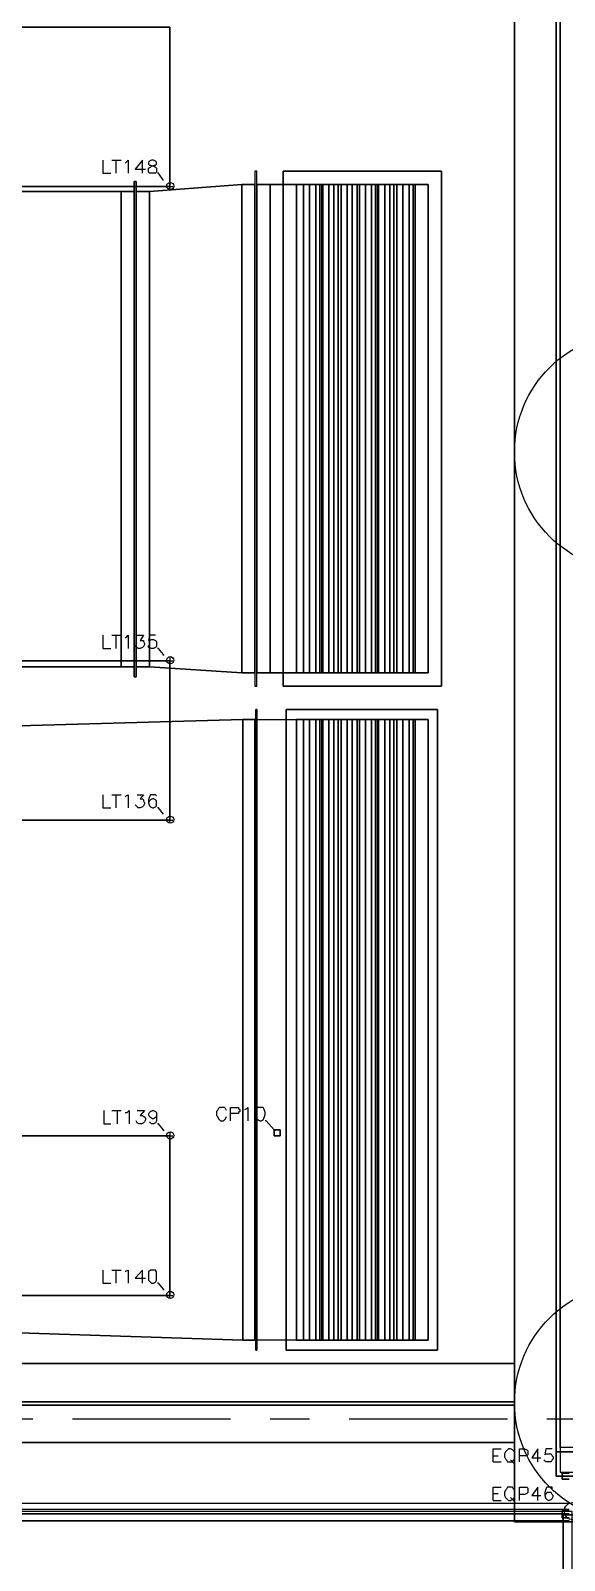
# Model space of a CAD drawing. Header units: metres. Extents: x 114 to 218, y 8 to 180.
# Drawn here: x 142.41 to 150.5, y 76.49 to 99.66 of the extents above; entities that cross this region are included whole.
import ezdxf

# ---------------------------------------------------------------- set-up
doc = ezdxf.new("R2010")
doc.units = ezdxf.units.M
doc.header["$MEASUREMENT"] = 0
for name, color, linetype in [('_Route', 7, 'Continuous'), ('A-2D-I-WALL', 7, 'Continuous'), ('A-3D-I-WALL', 7, 'Continuous'), ('A-TFP-CONTROL', 7, 'Continuous'), ('A_GRID', 7, 'Continuous'), ('E-LIGHT', 7, 'Continuous'), ('E-LIGHT-CLRANCE', 7, 'Continuous'), ('E-TFP-EQUIP', 7, 'Continuous'), ('E-TFP-LIGHT', 7, 'Continuous'), ('M-RA2S-Conn', 7, 'Continuous'), ('M-RA2S-Rect', 7, 'Continuous'), ('M-RA2S-Slev', 7, 'Continuous'), ('M-RA2S-TV', 7, 'Continuous'), ('M-SA4S-Conn', 7, 'Continuous'), ('M-SA4S-Rect', 7, 'Continuous'), ('M-SA4S-Slev', 7, 'Continuous'), ('M-SA4S-TV', 7, 'Continuous'), ('PL-DHWR-Pipe', 7, 'Continuous'), ('PL-DHWR-Pipe_Fitting-Insulation', 7, 'Continuous'), ('S-3D-BEAM', 7, 'Continuous'), ('S-3D-FTNG', 7, 'Continuous'), ('S-3D-PILR', 7, 'Continuous')]:
    doc.layers.add(name, color=color, linetype=linetype)

msp = doc.modelspace()

# ---------------------------------------------------------------- linework, layer by layer
at = {"layer": '_Route', "color": 4, "true_color": 0x00ffff}
msp.add_lwpolyline([(193.461, 85.456), (193.461, 85.071), (169.312, 85.071), (169.312, 65.721), (150.623, 65.721), (150.623, 77.227), (141.179, 77.227), (140.84, 77.227), (130.581, 77.227), (130.242, 77.227), (126.489, 77.227)], dxfattribs=at)
msp.add_lwpolyline([(193.461, 85.456), (193.461, 85.071), (169.312, 85.071), (169.312, 65.721), (150.623, 65.721), (150.623, 77.227), (141.179, 77.227), (140.84, 77.227), (130.581, 77.227), (130.242, 77.227), (126.489, 77.227)], dxfattribs=at)
at = {"layer": 'A-2D-I-WALL', "color": 9, "true_color": 0xbababa}
for points in [[(150.438, 108.159), (150.438, 77.826)], [(150.377, 107.436), (150.377, 77.765)], [(150.377, 77.765), (153.945, 77.765)], [(150.438, 77.826), (154.068, 77.826)]]:
    msp.add_lwpolyline(points, dxfattribs=at)
at = {"layer": 'A-3D-I-WALL', "color": 42, "true_color": 0xdda500}
for points in [[(150.731, 108.282), (150.377, 108.282), (150.377, 107.436), (150.377, 78.134), (150.731, 78.134), (150.684, 78.134), (150.438, 78.134), (150.377, 78.134), (150.377, 107.436), (150.377, 108.282), (150.731, 108.282)], [(150.377, 107.498), (150.377, 107.436), (150.377, 78.134), (150.438, 78.134), (150.684, 78.134), (150.684, 78.196), (150.438, 78.196), (150.438, 107.498), (150.377, 107.498)], [(150.377, 78.134), (150.377, 77.765)], [(150.377, 77.765), (150.377, 78.134)], [(153.945, 78.134), (150.731, 78.134), (150.377, 78.134), (153.945, 78.134)], [(150.377, 78.134), (150.377, 78.134)], [(150.377, 78.134), (150.377, 78.134)], [(150.377, 78.134), (150.377, 78.134)], [(150.684, 78.196), (150.438, 78.196)], [(150.438, 78.196), (150.438, 78.196)], [(150.438, 78.134), (150.438, 78.134)], [(150.438, 78.134), (150.438, 78.134)], [(153.945, 77.765), (150.377, 77.765), (153.945, 77.765)], [(150.377, 77.765), (150.377, 77.765)]]:
    msp.add_lwpolyline(points, dxfattribs=at)
at = {"layer": 'A-TFP-CONTROL', "color": 1, "true_color": 0xff0000}
for points in [[(145.378, 83.302), (145.362, 83.333), (145.347, 83.348), (145.332, 83.348), (145.285, 83.348), (145.27, 83.348), (145.255, 83.333), (145.239, 83.302), (145.224, 83.287), (145.224, 83.225), (145.239, 83.21), (145.255, 83.179), (145.27, 83.164), (145.285, 83.148), (145.332, 83.148), (145.347, 83.164), (145.362, 83.179), (145.378, 83.21)], [(145.439, 83.148), (145.439, 83.348), (145.532, 83.348), (145.562, 83.348), (145.562, 83.333), (145.578, 83.318), (145.578, 83.287), (145.562, 83.272), (145.562, 83.256), (145.532, 83.256), (145.439, 83.256)], [(145.655, 83.318), (145.685, 83.333), (145.701, 83.348), (145.701, 83.148)], [(145.885, 83.348), (145.855, 83.348), (145.824, 83.318), (145.824, 83.272), (145.824, 83.241), (145.824, 83.195), (145.855, 83.164), (145.885, 83.148), (145.901, 83.148), (145.932, 83.164), (145.947, 83.195), (145.962, 83.241), (145.962, 83.272), (145.947, 83.318), (145.932, 83.348), (145.901, 83.348), (145.885, 83.348)], [(146.101, 83.01), (145.978, 83.148), (145.962, 83.148)], [(146.193, 83.01), (146.101, 83.01), (146.101, 82.918), (146.101, 83.01), (146.193, 83.01)], [(146.101, 83.01), (146.101, 83.01)], [(146.101, 83.01), (146.101, 83.01)], [(146.101, 83.01), (146.116, 82.995), (146.116, 82.995), (146.101, 83.01), (146.101, 83.01)], [(146.193, 82.918), (146.193, 83.01), (146.193, 82.918)], [(146.193, 83.01), (146.193, 83.01)], [(146.193, 83.01), (146.193, 83.01)], [(146.193, 82.918), (146.101, 82.918), (146.193, 82.918)], [(146.101, 82.918), (146.101, 82.918)], [(146.101, 82.918), (146.101, 82.918)], [(146.193, 82.918), (146.193, 82.918)]]:
    msp.add_lwpolyline(points, dxfattribs=at)
at = {"layer": 'A_GRID', "color": 1, "true_color": 0xff0000}
for points in [[(142.44, 78.626), (141.84, 78.626)], [(145.439, 78.626), (143.04, 78.626)], [(146.639, 78.626), (146.039, 78.626)], [(149.639, 78.626), (147.239, 78.626)], [(150.838, 78.626), (150.238, 78.626)]]:
    msp.add_lwpolyline(points, dxfattribs=at)
at = {"layer": 'E-LIGHT', "color": 5, "true_color": 0x0000ff}
for points in [[(139.717, 97.3), (139.717, 99.715), (144.516, 99.715), (144.516, 97.3), (144.516, 99.715), (139.717, 99.715), (139.717, 97.3)], [(144.516, 97.3), (139.717, 97.3), (144.516, 97.3)], [(144.516, 97.3), (144.516, 97.3)], [(144.516, 97.3), (144.516, 97.3)], [(139.717, 87.701), (139.717, 90.116), (144.516, 90.116), (144.516, 87.701), (144.516, 90.116), (139.717, 90.116), (139.717, 87.701)], [(144.516, 90.116), (144.516, 90.116)], [(144.516, 90.116), (144.516, 90.116)], [(144.516, 87.701), (139.717, 87.701), (144.516, 87.701)], [(144.516, 87.701), (144.516, 87.701)], [(144.516, 87.701), (144.516, 87.701)], [(139.717, 80.503), (139.717, 82.918), (144.516, 82.918), (144.516, 80.503), (144.516, 82.918), (139.717, 82.918), (139.717, 80.503)], [(144.516, 82.918), (144.516, 82.918)], [(144.516, 82.918), (144.516, 82.918)], [(144.516, 80.503), (139.717, 80.503), (144.516, 80.503)], [(144.516, 80.503), (144.516, 80.503)], [(144.516, 80.503), (144.516, 80.503)]]:
    msp.add_lwpolyline(points, dxfattribs=at)
at = {"layer": 'E-LIGHT-CLRANCE', "color": 150, "true_color": 0x007fff}
for points in [[(139.717, 97.3), (139.717, 99.715), (144.516, 99.715), (144.516, 97.3), (144.516, 99.715), (139.717, 99.715), (139.717, 97.3)], [(144.516, 97.3), (139.717, 97.3), (144.516, 97.3)], [(144.516, 97.3), (144.516, 97.3)], [(144.516, 97.3), (144.516, 97.3)], [(139.717, 87.701), (139.717, 90.116), (144.516, 90.116), (144.516, 87.701), (144.516, 90.116), (139.717, 90.116), (139.717, 87.701)], [(144.516, 90.116), (144.516, 90.116)], [(144.516, 90.116), (144.516, 90.116)], [(144.516, 87.701), (139.717, 87.701), (144.516, 87.701)], [(144.516, 87.701), (144.516, 87.701)], [(144.516, 87.701), (144.516, 87.701)], [(139.717, 80.503), (139.717, 82.918), (144.516, 82.918), (144.516, 80.503), (144.516, 82.918), (139.717, 82.918), (139.717, 80.503)], [(144.516, 82.918), (144.516, 82.918)], [(144.516, 82.918), (144.516, 82.918)], [(144.516, 80.503), (139.717, 80.503), (144.516, 80.503)], [(144.516, 80.503), (144.516, 80.503)], [(144.516, 80.503), (144.516, 80.503)]]:
    msp.add_lwpolyline(points, dxfattribs=at)
at = {"layer": 'E-TFP-EQUIP', "color": 6, "true_color": 0xff00ff}
for points in [[(149.423, 77.98), (149.423, 78.18), (149.546, 78.18)], [(149.654, 78.18), (149.639, 78.165), (149.623, 78.149), (149.608, 78.134), (149.592, 78.103), (149.592, 78.057), (149.608, 78.026), (149.623, 78.011), (149.639, 77.98), (149.654, 77.98), (149.685, 77.98), (149.715, 77.98), (149.731, 78.011), (149.746, 78.026), (149.746, 78.057), (149.746, 78.103), (149.746, 78.134), (149.731, 78.149), (149.715, 78.165), (149.685, 78.18), (149.654, 78.18)], [(149.823, 77.98), (149.823, 78.18), (149.9, 78.18), (149.931, 78.165), (149.946, 78.149), (149.946, 78.134), (149.946, 78.103), (149.946, 78.088), (149.931, 78.072), (149.9, 78.072), (149.823, 78.072)], [(150.1, 77.98), (150.1, 78.18), (150.008, 78.042), (150.146, 78.042)], [(150.315, 78.18), (150.223, 78.18), (150.208, 78.088), (150.223, 78.103), (150.238, 78.103), (150.269, 78.103), (150.3, 78.103), (150.315, 78.072), (150.331, 78.057), (150.331, 78.026), (150.315, 78.011), (150.3, 77.98), (150.269, 77.98), (150.238, 77.98), (150.223, 77.98), (150.208, 77.996), (150.192, 78.011)], [(149.423, 78.072), (149.5, 78.072)], [(149.423, 77.98), (149.546, 77.98)], [(149.685, 78.011), (149.746, 77.949)], [(150.577, 77.811), (150.469, 77.811), (150.469, 77.719), (150.469, 77.811), (150.577, 77.811)], [(150.469, 77.811), (150.469, 77.811)], [(150.469, 77.811), (150.469, 77.811)], [(150.577, 77.719), (150.469, 77.719), (150.577, 77.719)], [(150.469, 77.719), (150.469, 77.719)], [(150.469, 77.719), (150.469, 77.719)], [(149.423, 77.396), (149.423, 77.596), (149.546, 77.596)], [(149.423, 77.503), (149.5, 77.503)], [(149.654, 77.596), (149.639, 77.596), (149.623, 77.565), (149.608, 77.55), (149.592, 77.519), (149.592, 77.473), (149.608, 77.442), (149.623, 77.426), (149.639, 77.411), (149.654, 77.396), (149.685, 77.396), (149.715, 77.411), (149.731, 77.426), (149.746, 77.442), (149.746, 77.473), (149.746, 77.519), (149.746, 77.55), (149.731, 77.565), (149.715, 77.596), (149.685, 77.596), (149.654, 77.596)], [(149.685, 77.442), (149.746, 77.38)], [(149.823, 77.396), (149.823, 77.596), (149.9, 77.596), (149.931, 77.596), (149.946, 77.58), (149.946, 77.565), (149.946, 77.534), (149.946, 77.519), (149.931, 77.503), (149.9, 77.488), (149.823, 77.488)], [(150.1, 77.396), (150.1, 77.596), (150.008, 77.473), (150.146, 77.473)], [(150.315, 77.565), (150.315, 77.596), (150.285, 77.596), (150.269, 77.596), (150.238, 77.596), (150.223, 77.565), (150.208, 77.519), (150.208, 77.473), (150.223, 77.426), (150.238, 77.411), (150.269, 77.396), (150.3, 77.411), (150.315, 77.426), (150.331, 77.457), (150.331, 77.473), (150.315, 77.488), (150.3, 77.519), (150.269, 77.519), (150.238, 77.519), (150.223, 77.488), (150.208, 77.473)], [(149.423, 77.396), (149.546, 77.396)], [(150.577, 77.242), (150.469, 77.242), (150.469, 77.134), (150.469, 77.242), (150.577, 77.242)], [(150.469, 77.242), (150.469, 77.242)], [(150.469, 77.242), (150.469, 77.242)], [(150.577, 77.134), (150.469, 77.134), (150.577, 77.134)], [(150.469, 77.134), (150.469, 77.134)], [(150.469, 77.134), (150.469, 77.134)]]:
    msp.add_lwpolyline(points, dxfattribs=at)
at = {"layer": 'E-TFP-LIGHT', "color": 5, "true_color": 0x0000ff}
for points in [[(143.501, 97.7), (143.501, 97.5), (143.624, 97.5)], [(143.64, 97.7), (143.778, 97.7)], [(143.701, 97.7), (143.701, 97.5)], [(143.84, 97.653), (143.855, 97.669), (143.886, 97.7), (143.886, 97.5)], [(144.101, 97.5), (144.101, 97.7), (143.993, 97.561), (144.147, 97.561)], [(144.24, 97.7), (144.209, 97.684), (144.193, 97.669), (144.193, 97.638), (144.209, 97.623), (144.224, 97.623), (144.27, 97.607), (144.301, 97.592), (144.316, 97.577), (144.316, 97.561), (144.316, 97.53), (144.316, 97.515), (144.301, 97.5), (144.27, 97.5), (144.24, 97.5), (144.209, 97.5), (144.193, 97.515), (144.193, 97.53), (144.193, 97.561), (144.193, 97.577), (144.224, 97.592), (144.24, 97.607), (144.286, 97.623), (144.301, 97.623), (144.316, 97.638), (144.316, 97.669), (144.301, 97.684), (144.27, 97.7), (144.24, 97.7)], [(144.424, 97.392), (144.347, 97.5), (144.332, 97.5)], [(144.424, 97.392), (144.424, 97.392), (144.424, 97.392), (144.424, 97.392)], [(144.516, 97.346), (144.516, 97.3), (144.563, 97.3)], [(144.516, 97.254), (144.516, 97.3), (144.47, 97.3)], [(144.516, 97.3), (144.516, 97.3)], [(144.516, 97.3), (144.516, 97.3)], [(144.563, 97.3), (144.563, 97.3)], [(143.501, 90.501), (143.501, 90.301), (143.624, 90.301)], [(143.64, 90.501), (143.778, 90.501)], [(143.701, 90.501), (143.701, 90.301)], [(143.84, 90.47), (143.855, 90.47), (143.886, 90.501), (143.886, 90.301)], [(144.024, 90.501), (144.116, 90.501), (144.07, 90.424), (144.101, 90.424), (144.116, 90.424), (144.116, 90.409), (144.132, 90.378), (144.132, 90.362), (144.116, 90.332), (144.101, 90.316), (144.07, 90.301), (144.04, 90.301), (144.024, 90.316), (144.009, 90.316), (143.993, 90.347)], [(144.301, 90.501), (144.209, 90.501), (144.193, 90.424), (144.209, 90.424), (144.24, 90.439), (144.27, 90.439), (144.301, 90.424), (144.316, 90.409), (144.316, 90.378), (144.316, 90.362), (144.316, 90.332), (144.301, 90.316), (144.27, 90.301), (144.24, 90.301), (144.209, 90.316), (144.193, 90.316), (144.193, 90.347)], [(144.424, 90.209), (144.347, 90.301), (144.332, 90.301)], [(144.424, 90.209), (144.424, 90.193), (144.424, 90.193), (144.424, 90.209), (144.424, 90.209)], [(144.516, 90.163), (144.516, 90.116), (144.563, 90.116)], [(144.516, 90.055), (144.516, 90.116), (144.47, 90.116)], [(144.516, 90.116), (144.516, 90.116)], [(144.516, 90.116), (144.516, 90.116)], [(144.563, 90.116), (144.563, 90.116)], [(143.501, 88.086), (143.501, 87.886), (143.624, 87.886)], [(143.64, 88.086), (143.778, 88.086)], [(143.701, 88.086), (143.701, 87.886)], [(143.84, 88.055), (143.855, 88.071), (143.886, 88.086), (143.886, 87.886)], [(144.024, 88.086), (144.116, 88.086), (144.07, 88.024), (144.101, 88.024), (144.116, 88.009), (144.116, 87.994), (144.132, 87.963), (144.132, 87.948), (144.116, 87.917), (144.101, 87.901), (144.07, 87.886), (144.04, 87.886), (144.024, 87.901), (144.009, 87.917), (143.993, 87.932)], [(144.316, 88.071), (144.301, 88.086), (144.27, 88.086), (144.255, 88.086), (144.224, 88.086), (144.209, 88.055), (144.193, 88.009), (144.193, 87.963), (144.209, 87.917), (144.224, 87.901), (144.255, 87.886), (144.27, 87.886), (144.301, 87.901), (144.316, 87.917), (144.316, 87.948), (144.316, 87.963), (144.316, 87.994), (144.301, 88.009), (144.27, 88.024), (144.255, 88.024), (144.224, 88.009), (144.209, 87.994), (144.193, 87.963)], [(144.424, 87.794), (144.347, 87.886), (144.332, 87.886)], [(144.424, 87.794), (144.424, 87.794), (144.424, 87.794), (144.424, 87.794)], [(144.516, 87.655), (144.516, 87.701), (144.47, 87.701)], [(144.516, 87.748), (144.516, 87.701), (144.563, 87.701)], [(144.516, 87.701), (144.516, 87.701)], [(144.516, 87.701), (144.516, 87.701)], [(144.563, 87.701), (144.563, 87.701)], [(143.517, 83.302), (143.517, 83.102), (143.624, 83.102)], [(143.64, 83.302), (143.778, 83.302)], [(143.717, 83.302), (143.717, 83.102)], [(143.84, 83.272), (143.87, 83.272), (143.901, 83.302), (143.901, 83.102)], [(144.024, 83.302), (144.132, 83.302), (144.07, 83.225), (144.101, 83.225), (144.116, 83.21), (144.132, 83.21), (144.147, 83.179), (144.147, 83.164), (144.132, 83.133), (144.116, 83.118), (144.086, 83.102), (144.055, 83.102), (144.024, 83.118), (144.009, 83.148)], [(144.316, 83.241), (144.316, 83.21), (144.301, 83.195), (144.27, 83.179), (144.255, 83.179), (144.224, 83.195), (144.209, 83.21), (144.193, 83.241), (144.209, 83.272), (144.224, 83.287), (144.255, 83.302), (144.27, 83.302), (144.301, 83.287), (144.316, 83.272), (144.316, 83.241), (144.316, 83.195), (144.316, 83.148), (144.301, 83.118), (144.27, 83.102), (144.24, 83.102), (144.224, 83.118), (144.209, 83.133)], [(144.424, 83.01), (144.347, 83.102), (144.332, 83.102)], [(144.424, 83.01), (144.424, 82.995), (144.424, 82.995), (144.424, 83.01), (144.424, 83.01)], [(144.516, 82.964), (144.516, 82.918), (144.563, 82.918)], [(144.516, 82.856), (144.516, 82.918), (144.47, 82.918)], [(144.516, 82.918), (144.516, 82.918)], [(144.516, 82.918), (144.516, 82.918)], [(144.563, 82.918), (144.563, 82.918)], [(143.501, 80.887), (143.501, 80.687), (143.624, 80.687)], [(143.64, 80.887), (143.778, 80.887)], [(143.701, 80.887), (143.701, 80.687)], [(143.84, 80.857), (143.855, 80.872), (143.886, 80.887), (143.886, 80.687)], [(144.101, 80.687), (144.101, 80.887), (143.993, 80.764), (144.147, 80.764)], [(144.24, 80.887), (144.224, 80.887), (144.193, 80.857), (144.193, 80.81), (144.193, 80.78), (144.193, 80.734), (144.224, 80.703), (144.24, 80.687), (144.27, 80.687), (144.301, 80.703), (144.316, 80.734), (144.316, 80.78), (144.316, 80.81), (144.316, 80.857), (144.301, 80.887), (144.27, 80.887), (144.24, 80.887)], [(144.424, 80.595), (144.347, 80.687), (144.332, 80.687)], [(144.424, 80.595), (144.424, 80.58), (144.424, 80.58), (144.424, 80.595), (144.424, 80.595)], [(144.516, 80.457), (144.516, 80.503), (144.47, 80.503)], [(144.516, 80.549), (144.516, 80.503), (144.563, 80.503)], [(144.516, 80.503), (144.516, 80.503)], [(144.516, 80.503), (144.516, 80.503)], [(144.563, 80.503), (144.563, 80.503)]]:
    msp.add_lwpolyline(points, dxfattribs=at)
for centre in [(144.524, 97.307), (144.524, 90.124), (144.524, 87.709), (144.524, 82.925), (144.524, 80.51)]:
    msp.add_circle(centre, 0.0538, dxfattribs=at)
at = {"layer": 'M-RA2S-Conn', "color": 6, "true_color": 0xff00ff}
for points in [[(145.808, 89.224), (145.824, 89.224), (145.808, 89.224), (145.808, 79.826), (145.824, 79.826), (145.808, 79.826), (145.808, 89.224)], [(145.808, 89.224), (145.808, 89.224)], [(145.824, 89.378), (145.839, 89.378), (145.824, 89.378)], [(145.824, 79.672), (145.824, 89.378), (145.824, 79.672)], [(145.824, 89.378), (145.824, 89.378)], [(145.824, 89.378), (145.824, 89.378)], [(145.824, 79.826), (145.824, 89.224), (145.824, 79.826)], [(145.824, 89.224), (145.824, 89.224)], [(145.839, 79.672), (145.839, 89.378), (145.839, 79.672)], [(145.839, 89.378), (145.839, 89.378)], [(145.839, 89.378), (145.839, 89.378)], [(145.839, 79.826), (145.839, 89.224), (145.839, 79.826)], [(145.839, 89.224), (145.839, 79.826), (145.839, 89.224)], [(145.839, 89.224), (145.839, 89.224)], [(145.839, 89.224), (145.839, 89.224)], [(145.839, 89.224), (145.839, 89.224)], [(146.285, 89.378), (146.285, 89.378)], [(148.577, 89.378), (146.285, 89.378), (146.285, 79.672), (148.577, 79.672), (148.577, 89.378)], [(148.577, 89.378), (148.577, 79.672), (146.285, 79.672), (146.285, 89.378), (148.577, 89.378)], [(146.285, 89.378), (146.285, 89.378)], [(148.439, 89.224), (146.439, 89.224), (146.439, 79.826), (148.439, 79.826), (148.439, 89.224)], [(146.439, 79.826), (146.439, 89.224), (148.439, 89.224), (148.439, 79.826), (146.439, 79.826)], [(146.439, 89.224), (148.439, 89.224), (148.439, 79.826), (146.439, 79.826), (146.439, 89.224)], [(148.439, 79.826), (148.439, 89.224), (146.439, 89.224), (146.439, 79.826), (148.439, 79.826)], [(146.439, 89.224), (146.439, 89.224)], [(146.439, 89.224), (146.439, 89.224)], [(146.439, 89.224), (146.439, 89.224)], [(146.439, 89.224), (146.439, 89.224)], [(148.439, 89.224), (148.439, 89.224)], [(148.439, 89.224), (148.439, 89.224)], [(148.439, 89.224), (148.439, 89.224)], [(148.577, 89.378), (148.577, 89.378)], [(148.577, 89.378), (148.577, 89.378)], [(145.808, 79.826), (145.808, 79.826)], [(145.808, 79.826), (145.808, 79.826)], [(145.824, 79.826), (145.824, 79.826)], [(145.839, 79.826), (145.839, 79.826)], [(145.839, 79.826), (145.839, 79.826)], [(146.439, 79.826), (146.439, 79.826)], [(146.439, 79.826), (146.439, 79.826)], [(146.439, 79.826), (146.439, 79.826)], [(146.439, 79.826), (146.439, 79.826)], [(148.439, 79.826), (148.439, 79.826)], [(148.439, 79.826), (148.439, 79.826)], [(148.439, 79.826), (148.439, 79.826)], [(148.439, 79.826), (148.439, 79.826)], [(145.824, 79.672), (145.839, 79.672)], [(145.839, 79.672), (145.824, 79.672)], [(145.824, 79.672), (145.824, 79.672)], [(145.824, 79.672), (145.824, 79.672)], [(145.839, 79.672), (145.839, 79.672)], [(146.285, 79.672), (146.285, 79.672)], [(146.285, 79.672), (146.285, 79.672)], [(148.577, 79.672), (148.577, 79.672)], [(148.577, 79.672), (148.577, 79.672)]]:
    msp.add_lwpolyline(points, dxfattribs=at)
at = {"layer": 'M-RA2S-Rect', "color": 6, "true_color": 0xff00ff}
for points in [[(142.225, 89.132), (142.225, 79.934), (142.025, 79.934), (142.225, 79.934), (142.225, 89.132), (145.624, 89.224), (142.225, 89.132)], [(145.824, 89.224), (145.824, 79.826), (145.824, 89.224), (145.624, 89.224), (145.824, 89.224)], [(145.624, 89.224), (145.624, 89.224), (145.624, 79.826), (145.824, 79.826), (145.624, 79.826), (145.624, 89.224)], [(145.624, 89.224), (145.624, 89.224)], [(145.824, 89.224), (145.824, 89.224)], [(145.824, 89.224), (145.824, 89.224)], [(145.839, 89.224), (146.439, 89.224), (146.439, 79.826), (145.839, 79.826), (145.839, 89.224)], [(148.439, 89.224), (148.439, 79.826), (145.839, 79.826), (145.839, 89.224), (148.439, 89.224)], [(145.839, 89.224), (145.839, 89.224)], [(146.439, 89.224), (146.439, 89.224)], [(146.439, 79.826), (148.439, 79.826), (148.439, 89.224), (146.439, 89.224), (146.439, 79.826)], [(146.439, 89.224), (146.439, 89.224)], [(148.439, 89.224), (148.439, 89.224)], [(148.439, 89.224), (148.439, 89.224)], [(142.225, 79.934), (145.624, 79.826), (142.225, 79.934)], [(145.624, 79.826), (145.624, 79.826)], [(145.824, 79.826), (145.824, 79.826)], [(145.839, 79.826), (145.839, 79.826)], [(148.439, 79.826), (148.439, 79.826)]]:
    msp.add_lwpolyline(points, dxfattribs=at)
at = {"layer": 'M-RA2S-Slev', "color": 6, "true_color": 0xff00ff}
for points in [[(146.439, 89.224), (148.439, 89.224), (146.439, 89.224), (146.439, 79.826), (146.439, 89.224)], [(146.439, 89.224), (146.439, 89.224)], [(146.439, 89.224), (146.439, 89.224)], [(148.439, 79.826), (148.439, 89.224), (148.439, 79.826)], [(148.439, 89.224), (148.439, 89.224)], [(148.439, 89.224), (148.439, 89.224)], [(146.439, 79.826), (148.439, 79.826), (146.439, 79.826)], [(146.439, 79.826), (146.439, 79.826)], [(148.439, 79.826), (148.439, 79.826)], [(148.439, 79.826), (148.439, 79.826)]]:
    msp.add_lwpolyline(points, dxfattribs=at)
at = {"layer": 'M-RA2S-TV', "color": 6, "true_color": 0xff00ff}
for points in [[(146.639, 89.224), (146.547, 89.224), (146.639, 89.224), (146.731, 89.224), (146.793, 89.224), (146.824, 89.224), (146.793, 89.224), (146.731, 89.224), (146.639, 89.224)], [(146.547, 79.826), (146.547, 89.224)], [(146.547, 89.224), (146.547, 79.826)], [(146.547, 89.224), (146.547, 89.224)], [(146.639, 89.224), (146.639, 79.826)], [(146.639, 79.826), (146.639, 89.224)], [(146.639, 89.224), (146.639, 89.224)], [(146.639, 89.224), (146.639, 89.224)], [(146.731, 79.826), (146.731, 89.224), (146.731, 79.826)], [(146.731, 89.224), (146.731, 89.224)], [(146.731, 89.224), (146.731, 89.224)], [(146.793, 79.826), (146.793, 89.224)], [(146.793, 89.224), (146.793, 79.826)], [(146.793, 89.224), (146.793, 89.224)], [(146.793, 89.224), (146.793, 89.224)], [(146.824, 79.826), (146.824, 89.224)], [(146.931, 89.224), (146.824, 89.224), (146.839, 89.224), (146.931, 89.224), (147.008, 89.224), (147.07, 89.224), (147.116, 89.224), (147.07, 89.224), (147.008, 89.224), (146.931, 89.224)], [(146.824, 89.224), (146.824, 79.826)], [(146.824, 79.826), (146.824, 89.224)], [(146.824, 89.224), (146.824, 89.224)], [(146.824, 89.224), (146.824, 89.224)], [(146.839, 89.224), (146.839, 79.826)], [(146.839, 89.224), (146.839, 89.224)], [(146.931, 79.826), (146.931, 89.224)], [(146.931, 89.224), (146.931, 79.826)], [(146.931, 89.224), (146.931, 89.224)], [(146.931, 89.224), (146.931, 89.224)], [(147.008, 89.224), (147.008, 79.826), (147.008, 89.224)], [(147.008, 89.224), (147.008, 89.224)], [(147.008, 89.224), (147.008, 89.224)], [(147.07, 89.224), (147.07, 79.826)], [(147.07, 79.826), (147.07, 89.224)], [(147.07, 89.224), (147.07, 89.224)], [(147.07, 89.224), (147.07, 89.224)], [(147.208, 89.224), (147.116, 89.224), (147.208, 89.224), (147.285, 89.224), (147.362, 89.224), (147.393, 89.224), (147.362, 89.224), (147.285, 89.224), (147.208, 89.224)], [(147.116, 79.826), (147.116, 89.224)], [(147.116, 89.224), (147.116, 79.826)], [(147.116, 79.826), (147.116, 89.224)], [(147.116, 89.224), (147.116, 79.826)], [(147.116, 89.224), (147.116, 89.224)], [(147.116, 89.224), (147.116, 89.224)], [(147.208, 89.224), (147.208, 79.826)], [(147.208, 79.826), (147.208, 89.224)], [(147.208, 89.224), (147.208, 89.224)], [(147.208, 89.224), (147.208, 89.224)], [(147.285, 79.826), (147.285, 89.224), (147.285, 79.826)], [(147.285, 89.224), (147.285, 89.224)], [(147.285, 89.224), (147.285, 89.224)], [(147.362, 79.826), (147.362, 89.224)], [(147.362, 89.224), (147.362, 79.826)], [(147.362, 89.224), (147.362, 89.224)], [(147.362, 89.224), (147.362, 89.224)], [(147.393, 89.224), (147.393, 79.826)], [(147.393, 79.826), (147.393, 89.224)], [(147.485, 89.224), (147.393, 89.224), (147.485, 89.224), (147.577, 89.224), (147.639, 89.224), (147.67, 89.224), (147.685, 89.224), (147.639, 89.224), (147.577, 89.224), (147.485, 89.224)], [(147.393, 89.224), (147.393, 79.826)], [(147.393, 79.826), (147.393, 89.224)], [(147.393, 89.224), (147.393, 89.224)], [(147.393, 89.224), (147.393, 89.224)], [(147.485, 79.826), (147.485, 89.224)], [(147.485, 89.224), (147.485, 79.826)], [(147.485, 89.224), (147.485, 89.224)], [(147.485, 89.224), (147.485, 89.224)], [(147.577, 89.224), (147.577, 79.826), (147.577, 89.224)], [(147.577, 89.224), (147.577, 89.224)], [(147.577, 89.224), (147.577, 89.224)], [(147.639, 89.224), (147.639, 79.826)], [(147.639, 79.826), (147.639, 89.224)], [(147.639, 89.224), (147.639, 89.224)], [(147.639, 89.224), (147.639, 89.224)], [(147.67, 79.826), (147.67, 89.224)], [(147.67, 89.224), (147.67, 89.224)], [(147.685, 89.224), (147.685, 79.826)], [(147.685, 79.826), (147.685, 89.224)], [(147.777, 89.224), (147.685, 89.224), (147.777, 89.224), (147.854, 89.224), (147.916, 89.224), (147.962, 89.224), (147.916, 89.224), (147.854, 89.224), (147.777, 89.224)], [(147.685, 89.224), (147.685, 79.826)], [(147.685, 89.224), (147.685, 89.224)], [(147.685, 89.224), (147.685, 89.224)], [(147.777, 79.826), (147.777, 89.224)], [(147.777, 89.224), (147.777, 79.826)], [(147.777, 89.224), (147.777, 89.224)], [(147.777, 89.224), (147.777, 89.224)], [(147.854, 89.224), (147.854, 79.826), (147.854, 89.224)], [(147.854, 89.224), (147.854, 89.224)], [(147.854, 89.224), (147.854, 89.224)], [(147.916, 89.224), (147.916, 79.826)], [(147.916, 79.826), (147.916, 89.224)], [(147.916, 89.224), (147.916, 89.224)], [(147.916, 89.224), (147.916, 89.224)], [(147.962, 79.826), (147.962, 89.224)], [(147.962, 89.224), (147.962, 79.826)], [(148.054, 89.224), (147.962, 89.224), (148.054, 89.224), (148.146, 89.224), (148.208, 89.224), (148.239, 89.224), (148.208, 89.224), (148.146, 89.224), (148.054, 89.224)], [(147.962, 79.826), (147.962, 89.224)], [(147.962, 89.224), (147.962, 79.826)], [(147.962, 89.224), (147.962, 89.224)], [(147.962, 89.224), (147.962, 89.224)], [(148.054, 89.224), (148.054, 79.826)], [(148.054, 79.826), (148.054, 89.224)], [(148.054, 89.224), (148.054, 89.224)], [(148.054, 89.224), (148.054, 89.224)], [(148.146, 79.826), (148.146, 89.224), (148.146, 79.826)], [(148.146, 89.224), (148.146, 89.224)], [(148.146, 89.224), (148.146, 89.224)], [(148.208, 79.826), (148.208, 89.224)], [(148.208, 89.224), (148.208, 79.826)], [(148.208, 89.224), (148.208, 89.224)], [(148.208, 89.224), (148.208, 89.224)], [(148.239, 89.224), (148.239, 79.826)], [(148.239, 79.826), (148.239, 89.224)], [(148.239, 89.224), (148.239, 89.224)], [(146.639, 79.826), (146.547, 79.826), (146.639, 79.826), (146.731, 79.826), (146.793, 79.826), (146.824, 79.826), (146.793, 79.826), (146.731, 79.826), (146.639, 79.826)], [(146.547, 79.826), (146.547, 79.826)], [(146.639, 79.826), (146.639, 79.826)], [(146.639, 79.826), (146.639, 79.826)], [(146.731, 79.826), (146.731, 79.826)], [(146.731, 79.826), (146.731, 79.826)], [(146.793, 79.826), (146.793, 79.826)], [(146.793, 79.826), (146.793, 79.826)], [(146.931, 79.826), (146.839, 79.826), (146.824, 79.826), (146.931, 79.826), (147.008, 79.826), (147.07, 79.826), (147.116, 79.826), (147.07, 79.826), (147.008, 79.826), (146.931, 79.826)], [(146.824, 79.826), (146.824, 79.826)], [(146.824, 79.826), (146.824, 79.826)], [(146.839, 79.826), (146.839, 79.826)], [(146.931, 79.826), (146.931, 79.826)], [(146.931, 79.826), (146.931, 79.826)], [(147.008, 79.826), (147.008, 79.826)], [(147.008, 79.826), (147.008, 79.826)], [(147.07, 79.826), (147.07, 79.826)], [(147.07, 79.826), (147.07, 79.826)], [(147.208, 79.826), (147.116, 79.826), (147.208, 79.826), (147.285, 79.826), (147.362, 79.826), (147.393, 79.826), (147.362, 79.826), (147.285, 79.826), (147.208, 79.826)], [(147.116, 79.826), (147.116, 79.826)], [(147.116, 79.826), (147.116, 79.826)], [(147.208, 79.826), (147.208, 79.826)], [(147.208, 79.826), (147.208, 79.826)], [(147.285, 79.826), (147.285, 79.826)], [(147.285, 79.826), (147.285, 79.826)], [(147.362, 79.826), (147.362, 79.826)], [(147.362, 79.826), (147.362, 79.826)], [(147.485, 79.826), (147.393, 79.826), (147.485, 79.826), (147.577, 79.826), (147.639, 79.826), (147.685, 79.826), (147.67, 79.826), (147.639, 79.826), (147.577, 79.826), (147.485, 79.826)], [(147.393, 79.826), (147.393, 79.826)], [(147.393, 79.826), (147.393, 79.826)], [(147.485, 79.826), (147.485, 79.826)], [(147.485, 79.826), (147.485, 79.826)], [(147.577, 79.826), (147.577, 79.826)], [(147.577, 79.826), (147.577, 79.826)], [(147.639, 79.826), (147.639, 79.826)], [(147.639, 79.826), (147.639, 79.826)], [(147.67, 79.826), (147.67, 79.826)], [(147.777, 79.826), (147.685, 79.826), (147.777, 79.826), (147.854, 79.826), (147.916, 79.826), (147.962, 79.826), (147.916, 79.826), (147.854, 79.826), (147.777, 79.826)], [(147.685, 79.826), (147.685, 79.826)], [(147.685, 79.826), (147.685, 79.826)], [(147.777, 79.826), (147.777, 79.826)], [(147.777, 79.826), (147.777, 79.826)], [(147.854, 79.826), (147.854, 79.826)], [(147.854, 79.826), (147.854, 79.826)], [(147.916, 79.826), (147.916, 79.826)], [(147.916, 79.826), (147.916, 79.826)], [(148.054, 79.826), (147.962, 79.826), (148.054, 79.826), (148.146, 79.826), (148.208, 79.826), (148.239, 79.826), (148.208, 79.826), (148.146, 79.826), (148.054, 79.826)], [(147.962, 79.826), (147.962, 79.826)], [(147.962, 79.826), (147.962, 79.826)], [(148.054, 79.826), (148.054, 79.826)], [(148.054, 79.826), (148.054, 79.826)], [(148.146, 79.826), (148.146, 79.826)], [(148.146, 79.826), (148.146, 79.826)], [(148.208, 79.826), (148.208, 79.826)], [(148.208, 79.826), (148.208, 79.826)], [(148.239, 79.826), (148.239, 79.826)]]:
    msp.add_lwpolyline(points, dxfattribs=at)
at = {"layer": 'M-SA4S-Conn', "color": 140, "true_color": 0x00bfff}
for points in [[(144.009, 97.377), (143.978, 97.377), (144.009, 97.377)], [(143.978, 97.377), (143.978, 89.87), (143.978, 97.377)], [(143.978, 97.377), (143.978, 97.377)], [(143.978, 97.377), (143.978, 97.377)], [(144.009, 97.377), (144.009, 89.87), (144.009, 97.377)], [(144.009, 97.377), (144.009, 97.377)], [(144.009, 97.377), (144.009, 97.377)], [(145.609, 97.33), (145.609, 89.932), (145.609, 97.33)], [(145.808, 89.932), (145.609, 89.932), (145.808, 89.932), (145.808, 97.33), (145.609, 97.33), (145.808, 97.33), (145.808, 89.932)], [(145.609, 97.33), (145.609, 97.33)], [(145.839, 89.732), (145.808, 89.732), (145.839, 89.732), (145.839, 97.53), (145.808, 97.53), (145.808, 89.732)], [(145.839, 89.732), (145.839, 97.53), (145.808, 97.53), (145.808, 89.732)], [(145.808, 97.53), (145.808, 97.53)], [(145.808, 97.53), (145.808, 97.53)], [(145.808, 97.33), (145.808, 97.33)], [(145.839, 97.53), (145.839, 97.53)], [(145.839, 97.53), (145.839, 97.53)], [(145.839, 97.33), (146.039, 97.33), (145.839, 97.33), (145.839, 89.932), (146.039, 89.932), (145.839, 89.932), (145.839, 97.33)], [(145.839, 97.33), (145.839, 97.33)], [(146.039, 89.932), (146.039, 97.33), (146.039, 89.932)], [(146.039, 97.33), (146.039, 97.33)], [(148.639, 97.53), (146.239, 97.53), (148.639, 97.53)], [(146.239, 97.53), (146.239, 89.732), (146.239, 97.53)], [(148.639, 97.53), (148.639, 89.732), (146.239, 89.732)], [(146.239, 89.732), (148.639, 89.732), (148.639, 97.53)], [(146.239, 97.53), (146.239, 97.53)], [(146.439, 89.932), (148.439, 89.932), (148.439, 97.33), (146.439, 97.33), (146.439, 89.932)], [(146.439, 97.33), (148.439, 97.33), (148.439, 89.932), (146.439, 89.932), (146.439, 97.33)], [(146.439, 97.33), (146.439, 97.33)], [(146.439, 89.932), (148.439, 89.932), (148.439, 97.33), (146.439, 97.33), (146.439, 89.932)], [(148.439, 97.33), (148.439, 97.33), (146.439, 97.33), (146.439, 89.932), (148.439, 89.932), (148.439, 97.33)], [(146.439, 97.33), (146.439, 97.33)], [(146.439, 97.33), (146.439, 97.33)], [(146.439, 97.33), (146.439, 97.33)], [(148.439, 97.33), (148.439, 97.33)], [(148.439, 97.33), (148.439, 97.33)], [(148.439, 97.33), (148.439, 97.33)], [(148.439, 97.33), (148.439, 97.33)], [(148.639, 97.53), (148.639, 97.53)], [(148.639, 97.53), (148.639, 97.53)], [(143.778, 97.223), (143.778, 90.024), (143.778, 97.223)], [(143.978, 97.223), (143.778, 97.223)], [(143.978, 97.223), (143.778, 97.223)], [(143.778, 97.223), (143.778, 97.223)], [(143.978, 97.223), (143.978, 90.024), (143.978, 97.223)], [(143.978, 97.223), (143.978, 97.223)], [(144.009, 97.223), (144.209, 97.223), (144.009, 97.223)], [(144.209, 97.223), (144.209, 90.024), (144.009, 90.024)], [(144.009, 90.024), (144.009, 97.223), (144.009, 90.024)], [(144.009, 97.223), (144.009, 97.223)], [(144.209, 90.024), (144.209, 97.223)], [(144.209, 97.223), (144.209, 97.223)], [(143.978, 90.024), (143.778, 90.024), (143.978, 90.024)], [(143.778, 90.024), (143.778, 90.024)], [(143.978, 90.024), (143.978, 90.024)], [(144.209, 90.024), (144.009, 90.024)], [(144.009, 90.024), (144.009, 90.024)], [(144.209, 90.024), (144.209, 90.024)], [(145.609, 89.932), (145.609, 89.932)], [(145.808, 89.932), (145.808, 89.932)], [(145.839, 89.932), (145.839, 89.932)], [(146.039, 89.932), (146.039, 89.932)], [(146.439, 89.932), (146.439, 89.932)], [(146.439, 89.932), (146.439, 89.932)], [(146.439, 89.932), (146.439, 89.932)], [(146.439, 89.932), (146.439, 89.932)], [(146.439, 89.932), (146.439, 89.932)], [(148.439, 89.932), (148.439, 89.932)], [(148.439, 89.932), (148.439, 89.932)], [(148.439, 89.932), (148.439, 89.932)], [(148.439, 89.932), (148.439, 89.932)], [(148.439, 89.932), (148.439, 89.932)], [(144.009, 89.87), (143.978, 89.87), (144.009, 89.87)], [(143.978, 89.87), (143.978, 89.87)], [(144.009, 89.87), (144.009, 89.87)], [(145.808, 89.732), (145.808, 89.732)], [(145.839, 89.732), (145.839, 89.732)], [(146.239, 89.732), (146.239, 89.732)], [(148.639, 89.732), (148.639, 89.732)], [(148.639, 89.732), (148.639, 89.732)]]:
    msp.add_lwpolyline(points, dxfattribs=at)
at = {"layer": 'M-SA4S-Rect', "color": 140, "true_color": 0x00bfff}
for points in [[(145.609, 89.932), (145.609, 97.33), (145.808, 97.33), (145.609, 97.33), (145.609, 89.932), (144.209, 90.024), (145.609, 89.932)], [(145.609, 97.33), (144.209, 97.223), (145.609, 97.33)], [(145.609, 97.33), (145.609, 97.33)], [(145.808, 89.932), (145.808, 97.33), (145.808, 89.932)], [(145.808, 97.33), (145.808, 97.33)], [(146.439, 97.33), (148.439, 97.33), (145.839, 97.33), (146.439, 97.33)], [(145.839, 89.932), (148.439, 89.932), (146.439, 89.932), (146.439, 97.33), (146.439, 89.932), (145.839, 89.932), (145.839, 97.33)], [(145.839, 89.932), (145.839, 97.33)], [(145.839, 97.33), (145.839, 97.33)], [(146.439, 97.33), (146.439, 97.33)], [(148.439, 89.932), (148.439, 97.33), (148.439, 89.932)], [(148.439, 97.33), (148.439, 97.33)], [(143.978, 97.223), (143.978, 90.024), (143.978, 97.223), (140.086, 97.223), (143.978, 97.223)], [(143.978, 97.223), (143.978, 97.223)], [(143.978, 97.223), (143.978, 97.223)], [(144.209, 90.024), (144.009, 90.024), (144.009, 97.223), (144.009, 90.024), (144.209, 90.024), (144.209, 97.223), (144.009, 97.223), (144.209, 97.223), (144.209, 90.024)], [(144.009, 97.223), (144.009, 97.223)], [(144.209, 97.223), (144.209, 97.223)], [(140.086, 90.024), (143.978, 90.024), (140.086, 90.024)], [(143.978, 90.024), (143.978, 90.024)], [(144.009, 90.024), (144.009, 90.024)], [(144.009, 90.024), (144.009, 90.024)], [(144.209, 90.024), (144.209, 90.024)], [(145.808, 89.932), (145.609, 89.932), (145.808, 89.932)], [(145.609, 89.932), (145.609, 89.932)], [(145.808, 89.932), (145.808, 89.932)], [(145.808, 89.932), (145.808, 89.932)], [(145.839, 89.932), (145.839, 89.932)], [(146.439, 89.932), (146.439, 89.932)], [(148.439, 89.932), (148.439, 89.932)], [(148.439, 89.932), (148.439, 89.932)]]:
    msp.add_lwpolyline(points, dxfattribs=at)
at = {"layer": 'M-SA4S-Slev', "color": 140, "true_color": 0x00bfff}
for points in [[(148.439, 97.33), (146.439, 97.33), (148.439, 97.33), (148.439, 89.932), (146.439, 89.932), (148.439, 89.932), (148.439, 97.33)], [(146.439, 97.33), (146.439, 89.932), (146.439, 97.33)], [(146.439, 97.33), (146.439, 97.33)], [(148.439, 97.33), (148.439, 97.33)], [(148.439, 97.33), (148.439, 97.33)], [(148.439, 97.33), (148.439, 97.33)], [(146.439, 89.932), (146.439, 89.932)], [(146.439, 89.932), (146.439, 89.932)], [(148.439, 89.932), (148.439, 89.932)], [(148.439, 89.932), (148.439, 89.932)], [(148.439, 89.932), (148.439, 89.932)]]:
    msp.add_lwpolyline(points, dxfattribs=at)
at = {"layer": 'M-SA4S-TV', "color": 140, "true_color": 0x00bfff}
for points in [[(146.824, 97.33), (146.793, 97.33), (146.731, 97.33), (146.639, 97.33), (146.547, 97.33), (146.639, 97.33), (146.731, 97.33), (146.793, 97.33), (146.824, 97.33)], [(146.547, 89.932), (146.547, 97.33)], [(146.547, 97.33), (146.547, 89.932)], [(146.547, 97.33), (146.547, 97.33)], [(146.639, 97.33), (146.639, 89.932)], [(146.639, 89.932), (146.639, 97.33)], [(146.639, 97.33), (146.639, 97.33)], [(146.639, 97.33), (146.639, 97.33)], [(146.731, 97.33), (146.731, 89.932), (146.731, 97.33)], [(146.731, 97.33), (146.731, 97.33)], [(146.731, 97.33), (146.731, 97.33)], [(146.793, 89.932), (146.793, 97.33)], [(146.793, 97.33), (146.793, 89.932)], [(146.793, 97.33), (146.793, 97.33)], [(146.793, 97.33), (146.793, 97.33)], [(146.824, 89.932), (146.824, 97.33)], [(147.116, 97.33), (147.07, 97.33), (147.008, 97.33), (146.931, 97.33), (146.824, 97.33), (146.839, 97.33), (146.931, 97.33), (147.008, 97.33), (147.07, 97.33), (147.116, 97.33)], [(146.824, 97.33), (146.824, 89.932)], [(146.824, 89.932), (146.824, 97.33)], [(146.824, 97.33), (146.824, 97.33)], [(146.824, 97.33), (146.824, 97.33)], [(146.839, 97.33), (146.839, 89.932)], [(146.839, 97.33), (146.839, 97.33)], [(146.931, 89.932), (146.931, 97.33)], [(146.931, 97.33), (146.931, 89.932)], [(146.931, 97.33), (146.931, 97.33)], [(146.931, 97.33), (146.931, 97.33)], [(147.008, 89.932), (147.008, 97.33), (147.008, 89.932)], [(147.008, 97.33), (147.008, 97.33)], [(147.008, 97.33), (147.008, 97.33)], [(147.07, 97.33), (147.07, 89.932)], [(147.07, 89.932), (147.07, 97.33)], [(147.07, 97.33), (147.07, 97.33)], [(147.07, 97.33), (147.07, 97.33)], [(147.393, 97.33), (147.362, 97.33), (147.285, 97.33), (147.208, 97.33), (147.116, 97.33), (147.208, 97.33), (147.285, 97.33), (147.362, 97.33), (147.393, 97.33)], [(147.116, 89.932), (147.116, 97.33)], [(147.116, 97.33), (147.116, 89.932)], [(147.116, 89.932), (147.116, 97.33)], [(147.116, 97.33), (147.116, 89.932)], [(147.116, 97.33), (147.116, 97.33)], [(147.116, 97.33), (147.116, 97.33)], [(147.116, 97.33), (147.116, 97.33)], [(147.208, 97.33), (147.208, 89.932)], [(147.208, 89.932), (147.208, 97.33)], [(147.208, 97.33), (147.208, 97.33)], [(147.208, 97.33), (147.208, 97.33)], [(147.285, 97.33), (147.285, 89.932), (147.285, 97.33)], [(147.285, 97.33), (147.285, 97.33)], [(147.285, 97.33), (147.285, 97.33)], [(147.362, 89.932), (147.362, 97.33)], [(147.362, 97.33), (147.362, 89.932)], [(147.362, 97.33), (147.362, 97.33)], [(147.362, 97.33), (147.362, 97.33)], [(147.393, 97.33), (147.393, 89.932)], [(147.393, 89.932), (147.393, 97.33)], [(147.67, 97.33), (147.685, 97.33), (147.639, 97.33), (147.577, 97.33), (147.485, 97.33), (147.393, 97.33), (147.485, 97.33), (147.577, 97.33), (147.639, 97.33), (147.67, 97.33)], [(147.393, 97.33), (147.393, 89.932)], [(147.393, 89.932), (147.393, 97.33)], [(147.393, 97.33), (147.393, 97.33)], [(147.393, 97.33), (147.393, 97.33)], [(147.485, 89.932), (147.485, 97.33)], [(147.485, 97.33), (147.485, 89.932)], [(147.485, 97.33), (147.485, 97.33)], [(147.485, 97.33), (147.485, 97.33)], [(147.577, 89.932), (147.577, 97.33), (147.577, 89.932)], [(147.577, 97.33), (147.577, 97.33)], [(147.577, 97.33), (147.577, 97.33)], [(147.639, 97.33), (147.639, 89.932)], [(147.639, 89.932), (147.639, 97.33)], [(147.639, 97.33), (147.639, 97.33)], [(147.639, 97.33), (147.639, 97.33)], [(147.67, 89.932), (147.67, 97.33)], [(147.67, 97.33), (147.67, 97.33)], [(147.685, 97.33), (147.685, 89.932)], [(147.685, 89.932), (147.685, 97.33)], [(147.962, 97.33), (147.916, 97.33), (147.854, 97.33), (147.777, 97.33), (147.685, 97.33), (147.777, 97.33), (147.854, 97.33), (147.916, 97.33), (147.962, 97.33)], [(147.685, 97.33), (147.685, 89.932)], [(147.685, 97.33), (147.685, 97.33)], [(147.685, 97.33), (147.685, 97.33)], [(147.777, 89.932), (147.777, 97.33)], [(147.777, 97.33), (147.777, 89.932)], [(147.777, 97.33), (147.777, 97.33)], [(147.777, 97.33), (147.777, 97.33)], [(147.854, 89.932), (147.854, 97.33), (147.854, 89.932)], [(147.854, 97.33), (147.854, 97.33)], [(147.854, 97.33), (147.854, 97.33)], [(147.916, 97.33), (147.916, 89.932)], [(147.916, 89.932), (147.916, 97.33)], [(147.916, 97.33), (147.916, 97.33)], [(147.916, 97.33), (147.916, 97.33)], [(147.962, 89.932), (147.962, 97.33)], [(147.962, 97.33), (147.962, 89.932)], [(148.239, 97.33), (148.208, 97.33), (148.146, 97.33), (148.054, 97.33), (147.962, 97.33), (148.054, 97.33), (148.146, 97.33), (148.208, 97.33), (148.239, 97.33)], [(147.962, 89.932), (147.962, 97.33)], [(147.962, 97.33), (147.962, 89.932)], [(147.962, 97.33), (147.962, 97.33)], [(147.962, 97.33), (147.962, 97.33)], [(147.962, 97.33), (147.962, 97.33)], [(148.054, 97.33), (148.054, 89.932)], [(148.054, 89.932), (148.054, 97.33)], [(148.054, 97.33), (148.054, 97.33)], [(148.054, 97.33), (148.054, 97.33)], [(148.146, 97.33), (148.146, 89.932), (148.146, 97.33)], [(148.146, 97.33), (148.146, 97.33)], [(148.146, 97.33), (148.146, 97.33)], [(148.208, 89.932), (148.208, 97.33)], [(148.208, 97.33), (148.208, 89.932)], [(148.208, 97.33), (148.208, 97.33)], [(148.208, 97.33), (148.208, 97.33)], [(148.239, 97.33), (148.239, 89.932)], [(148.239, 89.932), (148.239, 97.33)], [(148.239, 97.33), (148.239, 97.33)], [(146.824, 89.932), (146.793, 89.932), (146.731, 89.932), (146.639, 89.932), (146.547, 89.932), (146.639, 89.932), (146.731, 89.932), (146.793, 89.932), (146.824, 89.932)], [(146.547, 89.932), (146.547, 89.932)], [(146.639, 89.932), (146.639, 89.932)], [(146.639, 89.932), (146.639, 89.932)], [(146.731, 89.932), (146.731, 89.932)], [(146.731, 89.932), (146.731, 89.932)], [(146.793, 89.932), (146.793, 89.932)], [(146.793, 89.932), (146.793, 89.932)], [(147.116, 89.932), (147.07, 89.932), (147.008, 89.932), (146.931, 89.932), (146.839, 89.932), (146.824, 89.932), (146.931, 89.932), (147.008, 89.932), (147.07, 89.932), (147.116, 89.932)], [(146.824, 89.932), (146.824, 89.932)], [(146.824, 89.932), (146.824, 89.932)], [(146.839, 89.932), (146.839, 89.932)], [(146.931, 89.932), (146.931, 89.932)], [(146.931, 89.932), (146.931, 89.932)], [(147.008, 89.932), (147.008, 89.932)], [(147.008, 89.932), (147.008, 89.932)], [(147.07, 89.932), (147.07, 89.932)], [(147.07, 89.932), (147.07, 89.932)], [(147.393, 89.932), (147.362, 89.932), (147.285, 89.932), (147.208, 89.932), (147.116, 89.932), (147.208, 89.932), (147.285, 89.932), (147.362, 89.932), (147.393, 89.932)], [(147.116, 89.932), (147.116, 89.932)], [(147.116, 89.932), (147.116, 89.932)], [(147.208, 89.932), (147.208, 89.932)], [(147.208, 89.932), (147.208, 89.932)], [(147.285, 89.932), (147.285, 89.932)], [(147.285, 89.932), (147.285, 89.932)], [(147.362, 89.932), (147.362, 89.932)], [(147.362, 89.932), (147.362, 89.932)], [(147.685, 89.932), (147.67, 89.932), (147.639, 89.932), (147.577, 89.932), (147.485, 89.932), (147.393, 89.932), (147.485, 89.932), (147.577, 89.932), (147.639, 89.932), (147.685, 89.932)], [(147.393, 89.932), (147.393, 89.932)], [(147.393, 89.932), (147.393, 89.932)], [(147.393, 89.932), (147.393, 89.932)], [(147.485, 89.932), (147.485, 89.932)], [(147.485, 89.932), (147.485, 89.932)], [(147.577, 89.932), (147.577, 89.932)], [(147.577, 89.932), (147.577, 89.932)], [(147.639, 89.932), (147.639, 89.932)], [(147.639, 89.932), (147.639, 89.932)], [(147.67, 89.932), (147.67, 89.932)], [(147.962, 89.932), (147.916, 89.932), (147.854, 89.932), (147.777, 89.932), (147.685, 89.932), (147.777, 89.932), (147.854, 89.932), (147.916, 89.932), (147.962, 89.932)], [(147.685, 89.932), (147.685, 89.932)], [(147.685, 89.932), (147.685, 89.932)], [(147.685, 89.932), (147.685, 89.932)], [(147.777, 89.932), (147.777, 89.932)], [(147.777, 89.932), (147.777, 89.932)], [(147.854, 89.932), (147.854, 89.932)], [(147.854, 89.932), (147.854, 89.932)], [(147.916, 89.932), (147.916, 89.932)], [(147.916, 89.932), (147.916, 89.932)], [(148.239, 89.932), (148.208, 89.932), (148.146, 89.932), (148.054, 89.932), (147.962, 89.932), (148.054, 89.932), (148.146, 89.932), (148.208, 89.932), (148.239, 89.932)], [(147.962, 89.932), (147.962, 89.932)], [(147.962, 89.932), (147.962, 89.932)], [(148.054, 89.932), (148.054, 89.932)], [(148.054, 89.932), (148.054, 89.932)], [(148.146, 89.932), (148.146, 89.932)], [(148.146, 89.932), (148.146, 89.932)], [(148.208, 89.932), (148.208, 89.932)], [(148.208, 89.932), (148.208, 89.932)], [(148.239, 89.932), (148.239, 89.932)]]:
    msp.add_lwpolyline(points, dxfattribs=at)
at = {"layer": 'PL-DHWR-Pipe', "color": 30, "true_color": 0xff7f00}
for points in [[(150.577, 77.257), (141.209, 77.257)], [(150.577, 77.257), (141.209, 77.257)], [(150.577, 77.257), (141.209, 77.257)], [(150.577, 77.257), (141.209, 77.257)], [(150.577, 77.227), (141.209, 77.227)], [(150.577, 77.227), (150.577, 77.227), (141.209, 77.227)], [(150.577, 77.227), (141.209, 77.227)], [(150.577, 77.227), (150.577, 77.227), (141.209, 77.227)], [(150.577, 77.196), (141.209, 77.196)], [(141.209, 77.196), (150.577, 77.196)], [(150.577, 77.196), (141.209, 77.196)], [(141.209, 77.196), (150.577, 77.196)]]:
    msp.add_lwpolyline(points, dxfattribs=at)
at = {"layer": 'PL-DHWR-Pipe_Fitting-Insulation', "color": 7, "true_color": 0xfafafa}
for points in [[(150.577, 77.35), (141.209, 77.35)], [(150.577, 77.35), (141.209, 77.35)], [(150.577, 77.35), (141.209, 77.35)], [(150.577, 77.35), (141.209, 77.35)], [(150.577, 77.227), (141.209, 77.227)], [(150.577, 77.227), (150.577, 77.227), (141.209, 77.227)], [(150.577, 77.227), (141.209, 77.227)], [(150.577, 77.227), (150.577, 77.227), (141.209, 77.227)], [(150.485, 77.227), (150.485, 77.227)], [(150.485, 77.227), (150.485, 77.227)], [(150.746, 77.18), (150.731, 77.18), (150.684, 77.18), (150.623, 77.18), (150.561, 77.18), (150.5, 77.18), (150.485, 77.18), (150.5, 77.18), (150.561, 77.18), (150.623, 77.18), (150.684, 77.18), (150.731, 77.18), (150.746, 77.18)], [(150.485, 65.767), (150.485, 77.18)], [(150.485, 77.18), (150.485, 65.767)], [(150.746, 77.18), (150.731, 77.18), (150.684, 77.18), (150.623, 77.18), (150.561, 77.18), (150.5, 77.18), (150.485, 77.18), (150.5, 77.18), (150.561, 77.18), (150.623, 77.18), (150.684, 77.18), (150.731, 77.18), (150.746, 77.18)], [(150.485, 65.767), (150.485, 77.18)], [(150.485, 77.18), (150.485, 65.767)], [(150.577, 77.088), (141.209, 77.088)], [(141.209, 77.088), (150.577, 77.088)], [(150.577, 77.088), (141.209, 77.088)], [(141.209, 77.088), (150.577, 77.088)]]:
    msp.add_lwpolyline(points, dxfattribs=at)
msp.add_circle((150.631, 77.234), 0.131, dxfattribs=at)
msp.add_circle((150.631, 77.234), 0.131, dxfattribs=at)
msp.add_circle((150.631, 77.234), 0.131, dxfattribs=at)
msp.add_circle((150.631, 77.234), 0.131, dxfattribs=at)
at = {"layer": 'S-3D-BEAM', "color": 4, "true_color": 0x00ffff}
for points in [[(149.746, 79.472), (129.796, 79.472), (149.746, 79.472)], [(129.796, 78.272), (129.796, 79.472), (129.796, 79.472), (149.746, 79.472), (149.746, 78.272), (129.796, 78.272)], [(129.796, 79.472), (129.796, 78.272), (129.796, 78.272), (149.746, 78.272), (149.746, 79.472), (129.796, 79.472)], [(149.746, 79.472), (129.796, 79.472), (149.746, 79.472)], [(129.796, 78.888), (129.796, 79.472), (129.796, 79.472), (149.746, 79.472), (149.746, 78.888), (129.796, 78.888)], [(129.796, 78.888), (129.796, 79.472), (129.796, 78.888), (129.796, 78.888), (149.746, 78.888), (149.746, 79.472), (129.796, 79.472), (129.796, 79.472), (129.796, 78.272), (129.796, 78.842)], [(149.746, 78.888), (149.746, 79.472), (149.746, 78.272), (149.746, 78.842)], [(149.746, 78.888), (149.746, 79.472), (149.746, 79.472), (149.746, 78.272), (149.746, 78.842)], [(149.746, 78.888), (129.796, 78.888), (149.746, 78.888)], [(129.796, 78.842), (129.796, 78.272), (129.796, 78.272), (149.746, 78.272), (149.746, 78.842), (129.796, 78.842)], [(149.746, 78.842), (129.796, 78.842), (149.746, 78.842)], [(129.796, 78.272), (129.796, 78.842), (129.796, 78.842), (149.746, 78.842), (149.746, 78.272), (129.796, 78.272)], [(149.746, 78.888), (149.746, 78.888)], [(149.746, 78.842), (149.746, 78.842)], [(149.746, 78.272), (129.796, 78.272), (149.746, 78.272)], [(149.746, 78.272), (129.796, 78.272), (149.746, 78.272)], [(149.746, 78.272), (149.746, 78.272)]]:
    msp.add_lwpolyline(points, dxfattribs=at)
at = {"layer": 'S-3D-FTNG', "color": 254, "true_color": 0xdcdcdc}
for points in [[(153.346, 105.867), (153.346, 77.073), (149.746, 77.073), (149.746, 105.867), (149.746, 77.073), (153.346, 77.073), (153.346, 105.867), (149.746, 105.867), (153.346, 105.867)], [(149.746, 77.073), (149.746, 77.073)], [(149.746, 77.073), (149.746, 77.073)]]:
    msp.add_lwpolyline(points, dxfattribs=at)
at = {"layer": 'S-3D-PILR', "color": 8, "true_color": 0x808080}
for points in [[(149.746, 93.27), (149.746, 93.27)], [(149.746, 78.872), (149.746, 78.872)]]:
    msp.add_lwpolyline(points, dxfattribs=at)
for centre in [(151.554, 93.277), (151.554, 93.277), (151.554, 78.88), (151.554, 78.88)]:
    msp.add_circle(centre, 1.807, dxfattribs=at)

doc.saveas('drawing.dxf')
